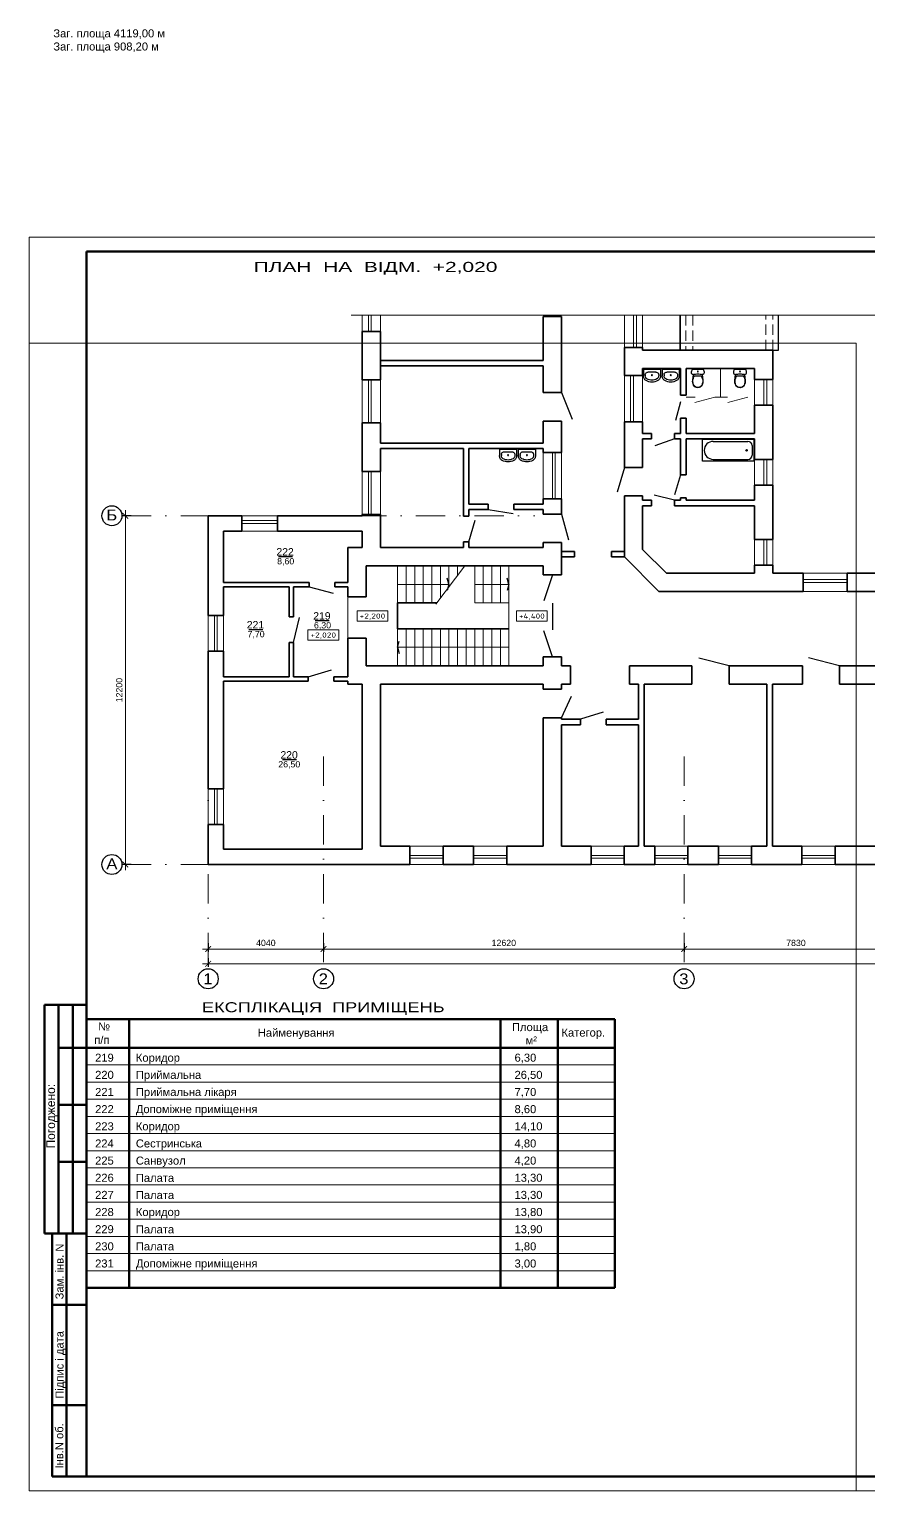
# Model space of a CAD drawing. Header units: millimetres. Extents: x 752233 to 2620908, y -654617 to -58944.
# Drawn here: x 1218641 to 1248030, y -270795 to -219664 of the extents above; entities that cross this region are included whole.
import ezdxf
from ezdxf.enums import TextEntityAlignment as Align

# ---------------------------------------------------------------- set-up
doc = ezdxf.new("R2010")
doc.units = ezdxf.units.MM
doc.header["$LTSCALE"] = 90
for name, pattern in [('DASHDOT', [25.4, 12.7, -6.35, 0, -6.35]), ('K5LT_DASHED_REINFORCED', [6, 4, -2]), ('Wipeout_Contour', [1000000.0, 0, -1000000.0])]:
    doc.linetypes.add(name, pattern=pattern)
doc.layers.get('0').update_dxf_attribs({"lineweight": 15})
doc.layers.get('DefPoints').update_dxf_attribs({"color": 255, "lineweight": 9})
doc.layers.add('Frame', color=3, linetype='Continuous', lineweight=0, plot=False)
doc.layers.add('Shutters', color=7, linetype='Continuous')
doc.layers.add('T', color=7, linetype='Continuous')
doc.styles.add('style2', font='ARIAL.TTF')
doc.styles.add('txt200', font='txt.shx', dxfattribs={"width": 0.9, "height": 200})
doc.dimstyles.new('ARKO_TICK_EXTLINES', dxfattribs={"dimscale": 100, "dimtxt": 2.2, "dimasz": 2, "dimexe": 1, "dimexo": 1, "dimgap": 1, "dimtad": 1, "dimdec": 0, "dimzin": 0, "dimtxsty": 'style2', "dimblk": 'ARCHTICK', "dimcen": 2, "dimdle": 2, "dimclrd": 5, "dimadec": 0, "dimazin": 0, "dimtfac": 1, "dimtdec": 0, "dimtix": 1, "dimtmove": 0, "dimatfit": 0, "dimfxl": 0, "dimtolj": 1, "dimtzin": 0, "dimlwd": 20, "dimarcsym": 0})

# ---------------------------------------------------------------- blocks, each defined once
blk = doc.blocks.new('A$C0C1168F7')
at = {"color": 254, "linetype": 'Wipeout_Contour', "ltscale": 5960.404581}
blk.add_wipeout([(0, 450), (0, 221), (3, 187), (11, 155), (26, 124), (44, 97), (68, 73), (95, 54), (160, 24), (229, 6), (300, 0), (371, 6), (440, 24), (505, 54), (532, 73), (556, 97), (574, 124), (589, 155), (597, 187), (600, 221), (600, 450)], dxfattribs=at).dxf.layer = 'Shutters'
at = {"layer": 'Shutters', "color": 133, "linetype": 'Continuous'}
for p, q in [((0, 450), (0, 221)), ((600, 450), (0, 450)), ((65, 267), (65, 221)), ((181, 358), (181, 358)), ((419, 358), (181, 358)), ((535, 267), (535, 221)), ((600, 450), (600, 221))]:
    blk.add_line(p, q, dxfattribs=at)
for points in [[(0, 221), (2, 196), (6, 171), (14, 147), (25, 124), (39, 103), (56, 84), (74, 68), (95, 54)], [(181, 358), (159, 356), (137, 351), (117, 342), (99, 331), (85, 317), (74, 302), (67, 284), (65, 267)], [(65, 221), (66, 205), (69, 189), (74, 173), (82, 159), (90, 146), (101, 134), (113, 123), (126, 114)], [(95, 54), (143, 31), (194, 14), (247, 3), (300, 0), (353, 3), (406, 14), (457, 31), (505, 54)], [(126, 114), (167, 94), (210, 80), (255, 71), (300, 68), (345, 71), (390, 80), (433, 94), (474, 114)], [(535, 267), (533, 284), (526, 302), (515, 317), (501, 331), (483, 342), (463, 351), (441, 356), (419, 358)], [(474, 114), (487, 123), (499, 134), (510, 146), (518, 159), (526, 173), (531, 189), (534, 205), (535, 221)], [(505, 54), (526, 68), (544, 84), (561, 103), (575, 124), (586, 147), (594, 171), (598, 196), (600, 221)]]:
    blk.add_lwpolyline(points, dxfattribs=at)
blk.add_circle((300, 243), 17.5, dxfattribs=at)
blk = doc.blocks.new('A$C5F3917FC')
at = {"color": 254, "linetype": 'Wipeout_Contour', "ltscale": 14728.445072}
blk.add_wipeout([(31, 650), (18, 619), (8, 587), (2, 554), (0, 520), (5, 498), (20, 479), (40, 469), (64, 469), (102, 475), (141, 480), (181, 483), (220, 484), (259, 483), (299, 480), (338, 475), (376, 469), (400, 469), (420, 479), (435, 498), (440, 520), (438, 554), (432, 587), (422, 619), (409, 650)], dxfattribs=at).dxf.layer = 'Shutters'
at = {"color": 254, "linetype": 'Wipeout_Contour', "ltscale": 9083.641401}
blk.add_wipeout([(98, 419), (342, 419), (363, 381), (380, 341), (392, 300), (399, 257), (376, 469), (338, 475), (299, 480), (259, 483), (220, 484), (181, 483), (141, 480), (102, 475), (64, 469), (41, 257), (48, 300), (60, 341), (77, 381)], dxfattribs=at).dxf.layer = 'Shutters'
at = {"color": 254, "linetype": 'Wipeout_Contour', "ltscale": 8188.801298}
blk.add_wipeout([(343, 54), (369, 92), (386, 132), (396, 173), (400, 215), (399, 257), (392, 301), (379, 344), (361, 385), (337, 427), (103, 427), (79, 385), (61, 344), (48, 301), (41, 257), (39, 215), (44, 173), (54, 132), (71, 92), (97, 54), (132, 25), (174, 6), (220, 0), (266, 6), (308, 25)], dxfattribs=at).dxf.layer = 'Shutters'
at = {"layer": 'Shutters', "color": 133, "linetype": 'Continuous'}
for p, q in [((2, 554), (0, 520)), ((0, 520), (5, 498)), ((8, 587), (2, 554)), ((18, 619), (8, 587)), ((31, 650), (18, 619)), ((409, 650), (31, 650)), ((422, 619), (409, 650)), ((432, 587), (422, 619)), ((438, 554), (432, 587)), ((435, 498), (440, 520)), ((440, 520), (438, 554)), ((5, 498), (20, 479)), ((20, 479), (40, 469)), ((41, 257), (39, 215)), ((39, 215), (44, 173)), ((40, 469), (64, 469)), ((64, 469), (41, 257)), ((48, 300), (41, 257)), ((44, 173), (54, 132)), ((49, 256), (47, 215)), ((47, 215), (52, 174)), ((60, 341), (48, 300)), ((56, 299), (49, 256)), ((52, 174), (62, 134)), ((54, 132), (70, 92)), ((68, 341), (56, 299)), ((77, 381), (60, 341)), ((62, 134), (78, 96)), ((86, 381), (68, 341)), ((70, 92), (97, 54)), ((98, 419), (77, 381)), ((78, 96), (102, 60)), ((107, 419), (86, 381)), ((97, 54), (132, 25)), ((342, 419), (98, 419)), ((102, 60), (136, 32)), ((132, 25), (174, 6)), ((136, 32), (176, 14)), ((174, 6), (220, 0)), ((176, 14), (220, 8)), ((220, 8), (264, 14)), ((220, 0), (266, 6)), ((264, 14), (304, 32)), ((266, 6), (308, 25)), ((304, 32), (338, 60)), ((308, 25), (343, 54)), ((354, 381), (333, 419)), ((338, 60), (362, 96)), ((363, 381), (342, 419)), ((343, 54), (370, 92)), ((371, 341), (354, 381)), ((362, 96), (378, 134)), ((380, 341), (363, 381)), ((370, 92), (386, 132)), ((384, 299), (371, 341)), ((399, 257), (376, 469)), ((376, 469), (400, 469)), ((378, 134), (388, 174)), ((392, 300), (380, 341)), ((391, 256), (384, 299)), ((386, 132), (396, 173)), ((388, 174), (393, 215)), ((393, 215), (391, 256)), ((399, 257), (392, 300)), ((396, 173), (401, 215)), ((401, 215), (399, 257)), ((400, 469), (420, 479)), ((420, 479), (435, 498))]:
    blk.add_line(p, q, dxfattribs=at)
blk.add_lwpolyline([(376, 469), (338, 475), (299, 480), (259, 483), (220, 484), (181, 483), (141, 480), (102, 475), (64, 469)], dxfattribs=at)
blk.add_circle((220, 567), 15, dxfattribs=at)
blk = doc.blocks.new('A$C003F1A73')
at = {"color": 254, "linetype": 'Wipeout_Contour', "ltscale": 4500.361208}
blk.add_wipeout([(0, 0), (1800, 0), (1800, 750), (0, 750)], dxfattribs=at).dxf.layer = 'Shutters'
at = {"layer": 'Shutters', "color": 133, "linetype": 'Continuous'}
for p, q in [((0, 0), (0, 750)), ((0, 750), (1800, 750)), ((60, 210), (60, 540)), ((1425, 690), (210, 690)), ((1800, 750), (1800, 0)), ((1425, 60), (210, 60)), ((0, 0), (1800, 0))]:
    blk.add_line(p, q, dxfattribs=at)
blk.add_circle((256, 375), 25, dxfattribs=at)
for centre, radius, start, end in [((210, 540), 150, 90, 180), ((1425, 375), 315, 270, 90), ((210, 210), 150, 180, 270)]:
    blk.add_arc(centre, radius, start, end, dxfattribs=at)
blk = doc.blocks.new('OTMET_P')
at = {"color": 0, "linetype": 'ByBlock'}
blk.add_lwpolyline([(-6, -2), (-6, 2), (6, 2), (6, -2)], close=True, dxfattribs=at)
at = {"color": 0, "linetype": 'ByBlock', "style": 'txt200', "width": 1.071429}
blk.add_attdef('OTMET', text='', height=2, dxfattribs=at).set_placement((-5, -1), (5, -1), align=Align.FIT)
blk = doc.blocks.new('_ArchTick')
at = {"color": 0, "linetype": 'ByBlock', "const_width": 0.15}
blk.add_lwpolyline([(-0.5, -0.5), (0.5, 0.5)], dxfattribs=at)
blk = doc.blocks.new('*D31')
at = {"color": 0, "lineweight": -2}
for p, q in [((1222206, -236685), (1221906, -236685)), ((1222206, -248885), (1221906, -248885))]:
    blk.add_line(p, q, dxfattribs=at)
at = {"color": 5, "lineweight": 20}
blk.add_line((1222006, -249085), (1222006, -236485), dxfattribs=at)
at = {"layer": 'DefPoints', "color": 0, "lineweight": 15}
for p in [(1222006, -236685), (1225682, -236685), (1224056, -248885)]:
    blk.add_point(p, dxfattribs=at)
at = {"color": 5, "lineweight": 20, "xscale": 200, "yscale": 200, "zscale": 200}
for p, rotation in [((1222006, -236685), 90), ((1222006, -248885), 270)]:
    blk.add_blockref('_ArchTick', p, dxfattribs=dict(at, rotation=rotation))
at = {"color": 0, "lineweight": 15, "insert": (1221794, -242785), "char_height": 220, "attachment_point": 5, "rotation": 90, "style": 'style2'}
blk.add_mtext('\\A1;12200', dxfattribs=at)
blk = doc.blocks.new('*D36')
at = {"color": 5, "lineweight": 20}
blk.add_line((1224705, -252361), (1302265, -252361), dxfattribs=at)
at = {"color": 0, "lineweight": -2}
for p, q in [((1224905, -252161), (1224905, -252461)), ((1302065, -252161), (1302065, -252461))]:
    blk.add_line(p, q, dxfattribs=at)
at = {"layer": 'DefPoints', "color": 0, "lineweight": 15}
for p in [(1224905, -249223), (1302065, -249223), (1302065, -252361)]:
    blk.add_point(p, dxfattribs=at)
at = {"color": 5, "lineweight": 20, "xscale": 200, "yscale": 200, "zscale": 200, "rotation": 180}
blk.add_blockref('_ArchTick', (1224905, -252361), dxfattribs=at)
at = {"color": 5, "lineweight": 20, "xscale": 200, "yscale": 200, "zscale": 200}
blk.add_blockref('_ArchTick', (1302065, -252361), dxfattribs=at)
at = {"color": 0, "lineweight": 15, "insert": (1263485, -252149), "char_height": 220, "attachment_point": 5, "style": 'style2'}
blk.add_mtext('\\A1;77160', dxfattribs=at)
blk = doc.blocks.new('*D48')
at = {"color": 5, "lineweight": 20}
blk.add_line((1249595, -251842), (1241365, -251842), dxfattribs=at)
at = {"color": 0, "lineweight": -2}
for p, q in [((1241565, -251642), (1241565, -251942)), ((1249395, -251642), (1249395, -251942))]:
    blk.add_line(p, q, dxfattribs=at)
at = {"layer": 'DefPoints', "color": 0, "lineweight": 15}
for p in [(1241565, -250364), (1249395, -250364), (1241565, -251842)]:
    blk.add_point(p, dxfattribs=at)
at = {"color": 5, "lineweight": 20, "xscale": 200, "yscale": 200, "zscale": 200, "rotation": 180}
blk.add_blockref('_ArchTick', (1241565, -251842), dxfattribs=at)
at = {"color": 5, "lineweight": 20, "xscale": 200, "yscale": 200, "zscale": 200}
blk.add_blockref('_ArchTick', (1249395, -251842), dxfattribs=at)
at = {"color": 0, "lineweight": 15, "insert": (1245480, -251630), "char_height": 220, "attachment_point": 5, "style": 'style2'}
blk.add_mtext('\\A1;7830', dxfattribs=at)
blk = doc.blocks.new('*D49')
at = {"color": 5, "lineweight": 20}
blk.add_line((1241765, -251842), (1228745, -251842), dxfattribs=at)
at = {"color": 0, "lineweight": -2}
for p, q in [((1228945, -251642), (1228945, -251942)), ((1241565, -251642), (1241565, -251942))]:
    blk.add_line(p, q, dxfattribs=at)
at = {"layer": 'DefPoints', "color": 0, "lineweight": 15}
for p in [(1228945, -250364), (1241565, -250364), (1228945, -251842)]:
    blk.add_point(p, dxfattribs=at)
at = {"color": 5, "lineweight": 20, "xscale": 200, "yscale": 200, "zscale": 200, "rotation": 180}
blk.add_blockref('_ArchTick', (1228945, -251842), dxfattribs=at)
at = {"color": 5, "lineweight": 20, "xscale": 200, "yscale": 200, "zscale": 200}
blk.add_blockref('_ArchTick', (1241565, -251842), dxfattribs=at)
at = {"color": 0, "lineweight": 15, "insert": (1235255, -251630), "char_height": 220, "attachment_point": 5, "style": 'style2'}
blk.add_mtext('\\A1;12620', dxfattribs=at)
blk = doc.blocks.new('*D50')
at = {"color": 5, "lineweight": 20}
blk.add_line((1229145, -251842), (1224705, -251842), dxfattribs=at)
at = {"color": 0, "lineweight": -2}
for p, q in [((1224905, -251642), (1224905, -251942)), ((1228945, -251642), (1228945, -251942))]:
    blk.add_line(p, q, dxfattribs=at)
at = {"layer": 'DefPoints', "color": 0, "lineweight": 15}
for p in [(1224905, -250364), (1228945, -250364), (1224905, -251842)]:
    blk.add_point(p, dxfattribs=at)
at = {"color": 5, "lineweight": 20, "xscale": 200, "yscale": 200, "zscale": 200, "rotation": 180}
blk.add_blockref('_ArchTick', (1224905, -251842), dxfattribs=at)
at = {"color": 5, "lineweight": 20, "xscale": 200, "yscale": 200, "zscale": 200}
blk.add_blockref('_ArchTick', (1228945, -251842), dxfattribs=at)
at = {"color": 0, "lineweight": 15, "insert": (1226925, -251630), "char_height": 220, "attachment_point": 5, "style": 'style2'}
blk.add_mtext('\\A1;4040', dxfattribs=at)

msp = doc.modelspace()

# ---------------------------------------------------------------- linework, layer by layer
at = {"color": 250, "linetype": 'ByBlock', "ltscale": 4}
for p, q in [((1218641.2, -226943.4), (1218641.2, -270794.7)), ((1304996.5, -226943.4), (1218641.2, -226943.4)), ((1218641.2, -270794.7), (1304996.5, -270794.7))]:
    msp.add_line(p, q, dxfattribs=at)
at = {"color": 7, "lineweight": 50}
for p, q in [((1220641.2, -227443.4), (1220641.2, -270294.7)), ((1220641.2, -227443.4), (1304496.5, -227443.4)), ((1219171, -253796.6), (1220641.2, -253796.6)), ((1219171, -261792.2), (1219171, -253796.6)), ((1219671, -261792.2), (1219671, -253796.6)), ((1220171, -261792.2), (1220171, -253796.6)), ((1239141.2, -254296.6), (1220641.2, -254296.6)), ((1222141.2, -254296.6), (1222141.2, -263696.6)), ((1235141.2, -254296.6), (1235141.2, -263696.6)), ((1237141.2, -254296.6), (1237141.2, -263696.6)), ((1239141.2, -254296.6), (1239141.2, -263696.6)), ((1219671, -255296.6), (1220641.2, -255296.6)), ((1239141.2, -255296.6), (1220641.2, -255296.6)), ((1219671, -257292.2), (1220641.2, -257292.2)), ((1219671, -259292.2), (1220641.2, -259292.2)), ((1219171, -261792.2), (1220641.2, -261792.2)), ((1219441.2, -270294.7), (1219441.2, -261794.7)), ((1219941.2, -270294.7), (1219941.2, -261794.7)), ((1239141.2, -263696.6), (1220641.2, -263696.6)), ((1219441.2, -264294.7), (1220641.2, -264294.7)), ((1219441.2, -267794.7), (1220641.2, -267794.7)), ((1219441.2, -270294.7), (1304496.5, -270294.7))]:
    msp.add_line(p, q, dxfattribs=at)
at = {"color": 250, "lineweight": 15}
for p, q in [((1229913.9, -229667.3), (1260663, -229667.3)), ((1230294.6, -229667.3), (1230294.6, -230235.1)), ((1230512.2, -229667.3), (1230512.2, -230235.1)), ((1230614.6, -229667.3), (1230614.6, -230235.1)), ((1230934.6, -229667.3), (1230934.6, -230235.1)), ((1239474.6, -229667.3), (1239474.6, -230795.1)), ((1239794.6, -229667.3), (1239794.6, -230795.1)), ((1239896.9, -229667.3), (1239896.9, -230795.1)), ((1240114.6, -229667.3), (1240114.6, -230795.1)), ((1242834.6, -231535.1), (1242834.6, -232539.1)), ((1230294.6, -231935.1), (1230294.6, -233435.1)), ((1230512.2, -231935.1), (1230512.2, -233435.1)), ((1230614.6, -231935.1), (1230614.6, -233435.1)), ((1230934.6, -231935.1), (1230934.6, -233435.1)), ((1239474.6, -231775.1), (1239474.6, -233395.1)), ((1239692.2, -231775.1), (1239692.2, -233395.1)), ((1239794.6, -231775.1), (1239794.6, -233395.1)), ((1240114.6, -231775.1), (1240114.6, -233395.1)), ((1244034.6, -231915.1), (1244034.6, -232815.1)), ((1244354.6, -231915.1), (1244354.6, -232815.1)), ((1244456.9, -231915.1), (1244456.9, -232815.1)), ((1244674.6, -231915.1), (1244674.6, -232815.1)), ((1241948.2, -232539.1), (1241634.6, -232539.1)), ((1242639.8, -232539.1), (1241939.3, -232726.8)), ((1243081.3, -232539.1), (1242639.8, -232539.1)), ((1243801.8, -232539.1), (1243101.3, -232726.8)), ((1236634.6, -234468.1), (1236634.6, -236088.1)), ((1236954.6, -234468.1), (1236954.6, -236088.1)), ((1237056.9, -234468.1), (1237056.9, -236088.1)), ((1237274.6, -234468.1), (1237274.6, -236088.1)), ((1230294.6, -235135.1), (1230294.6, -236635.1)), ((1230512.2, -235135.1), (1230512.2, -236635.1)), ((1230614.6, -235135.1), (1230614.6, -236635.1)), ((1230934.6, -235135.1), (1230934.6, -236635.1)), ((1244034.6, -234715.1), (1244034.6, -235615.1)), ((1244354.6, -234715.1), (1244354.6, -235615.1)), ((1244456.9, -234715.1), (1244456.9, -235615.1)), ((1244674.6, -234715.1), (1244674.6, -235615.1)), ((1227334.6, -236685.1), (1226084.6, -236685.1)), ((1227334.6, -236852.8), (1226084.6, -236852.8)), ((1227334.6, -236955.1), (1226084.6, -236955.1)), ((1227334.6, -237225.1), (1226084.6, -237225.1)), ((1244034.6, -237515.1), (1244034.6, -238415.1)), ((1244354.6, -237515.1), (1244354.6, -238415.1)), ((1244456.9, -237515.1), (1244456.9, -238415.1)), ((1244674.6, -237515.1), (1244674.6, -238415.1)), ((1233892, -238435.1), (1232880.2, -239780.1)), ((1247274.6, -238695.1), (1245734.6, -238695.1)), ((1231534.6, -239085.1), (1233337.4, -239085.1)), ((1234234.6, -239085.1), (1235434.6, -239085.1)), ((1247274.6, -238912.8), (1245734.6, -238912.8)), ((1247274.6, -239015.1), (1245734.6, -239015.1)), ((1229794.6, -239516.6), (1229794.6, -240966.6)), ((1247274.6, -239335.1), (1245734.6, -239335.1)), ((1224904.6, -240175.1), (1224904.6, -241425.1)), ((1225122.2, -240175.1), (1225122.2, -241425.1)), ((1225224.6, -240175.1), (1225224.6, -241425.1)), ((1225444.6, -240175.1), (1225444.6, -241425.1)), ((1235434.6, -241285.1), (1231534.6, -241285.1)), ((1224904.6, -246235.1), (1224904.6, -247485.1)), ((1225122.2, -246235.1), (1225122.2, -247485.1)), ((1225224.6, -246235.1), (1225224.6, -247485.1)), ((1225444.6, -246235.1), (1225444.6, -247485.1)), ((1231968, -248245.1), (1233128, -248245.1)), ((1234198, -248245.1), (1235358, -248245.1)), ((1238308, -248245.1), (1239468, -248245.1)), ((1240538, -248245.1), (1241698, -248245.1)), ((1242768, -248245.1), (1243928, -248245.1)), ((1245688, -248245.1), (1246848, -248245.1)), ((1231968, -248565.1), (1233128, -248565.1)), ((1231968, -248667.4), (1233128, -248667.4)), ((1231968, -248885.1), (1233128, -248885.1)), ((1234198, -248565.1), (1235358, -248565.1)), ((1234198, -248667.4), (1235358, -248667.4)), ((1234198, -248885.1), (1235358, -248885.1)), ((1238308, -248565.1), (1239468, -248565.1)), ((1238308, -248667.4), (1239468, -248667.4)), ((1238308, -248885.1), (1239468, -248885.1)), ((1240538, -248565.1), (1241698, -248565.1)), ((1240538, -248667.4), (1241698, -248667.4)), ((1240538, -248885.1), (1241698, -248885.1)), ((1242768, -248565.1), (1243928, -248565.1)), ((1242768, -248667.4), (1243928, -248667.4)), ((1242768, -248885.1), (1243928, -248885.1)), ((1245688, -248565.1), (1246848, -248565.1)), ((1245688, -248667.4), (1246848, -248667.4)), ((1245688, -248885.1), (1246848, -248885.1))]:
    msp.add_line(p, q, dxfattribs=at)
at = {"color": 250, "lineweight": 35}
for p, q in [((1236634.6, -231255.1), (1236634.6, -229715.9)), ((1237274.6, -229715.9), (1236634.6, -229715.9)), ((1237274.6, -232370.8), (1237274.6, -229715.9)), ((1241424.6, -229667.3), (1241424.6, -230895.1)), ((1230294.6, -231935.1), (1230294.6, -230235.1)), ((1230294.6, -230235.1), (1230934.6, -230235.1)), ((1230934.6, -231935.1), (1230934.6, -230235.1)), ((1239474.6, -231775.1), (1239474.6, -230795.1)), ((1240114.6, -230795.1), (1239474.6, -230795.1)), ((1240114.6, -230895.1), (1240114.6, -230795.1)), ((1244674.6, -230895.1), (1240114.6, -230895.1)), ((1244674.6, -231915.1), (1244674.6, -230895.1)), ((1236634.6, -231255.1), (1230934.6, -231255.1)), ((1236634.6, -231445.1), (1230934.6, -231445.1)), ((1236634.6, -232370.8), (1236634.6, -231445.1)), ((1240114.6, -231775.1), (1240114.6, -231535.1)), ((1241444.6, -231535.1), (1240114.6, -231535.1)), ((1241444.6, -232467.2), (1241444.6, -231535.1)), ((1244034.6, -231535.1), (1241634.6, -231535.1)), ((1241634.6, -232467.2), (1241634.6, -231535.1)), ((1244034.6, -231915.1), (1244034.6, -231535.1)), ((1230294.6, -231935.1), (1230934.6, -231935.1)), ((1240114.6, -231775.1), (1239474.6, -231775.1)), ((1244674.6, -231915.1), (1244034.6, -231915.1)), ((1237274.6, -232370.8), (1236634.6, -232370.8)), ((1241634.6, -232467.2), (1241444.6, -232467.2)), ((1244034.6, -233804.7), (1244034.6, -232815.1)), ((1244674.6, -232815.1), (1244034.6, -232815.1)), ((1244674.6, -234715.1), (1244674.6, -232815.1)), ((1230294.6, -235135.1), (1230294.6, -233435.1)), ((1230294.6, -233435.1), (1230934.6, -233435.1)), ((1230934.6, -234145.1), (1230934.6, -233435.1)), ((1236634.6, -234145.1), (1236634.6, -233370.8)), ((1237274.6, -233370.8), (1236634.6, -233370.8)), ((1237274.6, -234468.1), (1237274.6, -233370.8)), ((1239474.6, -234991.2), (1239474.6, -233395.1)), ((1240114.6, -233395.1), (1239474.6, -233395.1)), ((1240114.6, -233804.7), (1240114.6, -233395.1)), ((1241444.6, -233804.7), (1241444.6, -233267.2)), ((1241634.6, -233267.2), (1241444.6, -233267.2)), ((1241634.6, -233804.7), (1241634.6, -233267.2)), ((1236634.6, -234145.1), (1230934.6, -234145.1)), ((1240428.7, -233804.7), (1240114.6, -233804.7)), ((1240114.6, -234991.2), (1240114.6, -233994.7)), ((1240428.7, -233994.7), (1240114.6, -233994.7)), ((1240428.7, -233804.7), (1240428.7, -233994.7)), ((1241444.6, -233804.7), (1241228.7, -233804.7)), ((1241228.7, -233804.7), (1241228.7, -233994.7)), ((1241444.6, -233994.7), (1241228.7, -233994.7)), ((1241444.6, -235255.9), (1241444.6, -233994.7)), ((1244034.6, -233804.7), (1241634.6, -233804.7)), ((1244034.6, -233994.7), (1241634.6, -233994.7)), ((1241634.6, -235255.9), (1241634.6, -233994.7)), ((1244034.6, -234715.1), (1244034.6, -233994.7)), ((1230934.6, -235135.1), (1230934.6, -234335.1)), ((1233844.6, -234335.1), (1230934.6, -234335.1)), ((1233844.6, -236696.9), (1233844.6, -234335.1)), ((1236634.6, -234335.1), (1234034.6, -234335.1)), ((1234034.6, -236275.1), (1234034.6, -234335.1)), ((1236634.6, -234468.1), (1236634.6, -234335.1)), ((1237274.6, -234468.1), (1236634.6, -234468.1)), ((1230294.6, -235135.1), (1230934.6, -235135.1)), ((1240114.6, -234991.2), (1239474.6, -234991.2)), ((1244674.6, -234715.1), (1244034.6, -234715.1)), ((1241634.6, -235255.9), (1241444.6, -235255.9)), ((1244034.6, -236144.7), (1244034.6, -235615.1)), ((1244674.6, -235615.1), (1244034.6, -235615.1)), ((1244674.6, -237515.1), (1244674.6, -235615.1)), ((1236634.6, -236275.1), (1236634.6, -236088.1)), ((1237274.6, -236088.1), (1236634.6, -236088.1)), ((1237274.6, -236624), (1237274.6, -236088.1)), ((1239474.6, -238127.4), (1239474.6, -235991.2)), ((1240114.6, -235991.2), (1239474.6, -235991.2)), ((1240114.6, -236144.7), (1240114.6, -235991.2)), ((1240428.7, -236144.7), (1240114.6, -236144.7)), ((1240428.7, -236144.7), (1240428.7, -236334.7)), ((1241444.6, -236144.7), (1241228.7, -236144.7)), ((1241228.7, -236144.7), (1241228.7, -236334.7)), ((1241444.6, -236144.7), (1241444.6, -236055.9)), ((1241634.6, -236055.9), (1241444.6, -236055.9)), ((1241634.6, -236144.7), (1241634.6, -236055.9)), ((1244034.6, -236144.7), (1241634.6, -236144.7)), ((1224904.6, -240175.1), (1224904.6, -236685.1)), ((1224904.6, -236685.1), (1226084.6, -236685.1)), ((1226084.6, -236685.1), (1226084.6, -237225.1)), ((1227334.6, -236685.1), (1230294.6, -236685.1)), ((1227334.6, -236685.1), (1227334.6, -237225.1)), ((1230294.6, -236635.1), (1230934.6, -236635.1)), ((1230294.6, -236685.1), (1230294.6, -236635.1)), ((1230934.6, -237795.1), (1230934.6, -236635.1)), ((1234034.6, -236696.9), (1233844.6, -236696.9)), ((1234702.1, -236275.1), (1234034.6, -236275.1)), ((1234034.6, -236696.9), (1234034.6, -236465.1)), ((1234702.1, -236465.1), (1234034.6, -236465.1)), ((1234702.1, -236275.1), (1234702.1, -236465.1)), ((1236634.6, -236275.1), (1235602.1, -236275.1)), ((1235602.1, -236275.1), (1235602.1, -236465.1)), ((1236634.6, -236465.1), (1235602.1, -236465.1)), ((1236634.6, -236624), (1236634.6, -236465.1)), ((1237274.6, -236624), (1236634.6, -236624)), ((1240114.6, -237862.3), (1240114.6, -236334.7)), ((1240428.7, -236334.7), (1240114.6, -236334.7)), ((1244034.6, -236334.7), (1241228.7, -236334.7)), ((1244034.6, -237515.1), (1244034.6, -236334.7)), ((1225444.6, -239025.1), (1225444.6, -237225.1)), ((1225444.6, -237225.1), (1226084.6, -237225.1)), ((1227334.6, -237225.1), (1230294.6, -237225.1)), ((1230294.6, -237795.1), (1230294.6, -237225.1)), ((1233844.6, -237795.1), (1233844.6, -237596.9)), ((1234034.6, -237596.9), (1233844.6, -237596.9)), ((1234034.6, -237795.1), (1234034.6, -237596.9)), ((1236634.6, -237795.1), (1236634.6, -237624)), ((1237274.6, -237624), (1236634.6, -237624)), ((1237274.6, -238755.1), (1237274.6, -237624)), ((1244674.6, -237515.1), (1244034.6, -237515.1)), ((1229794.6, -239025.1), (1229794.6, -237795.1)), ((1230294.6, -237795.1), (1229794.6, -237795.1)), ((1233844.6, -237795.1), (1230934.6, -237795.1)), ((1236634.6, -237795.1), (1234034.6, -237795.1)), ((1237727.2, -237937.4), (1237274.6, -237937.4)), ((1237727.2, -238127.4), (1237274.6, -238127.4)), ((1237727.2, -237937.4), (1237727.2, -238127.4)), ((1239474.6, -237937.4), (1239027.2, -237937.4)), ((1239027.2, -237937.4), (1239027.2, -238127.4)), ((1239474.6, -238127.4), (1239027.2, -238127.4)), ((1240682.2, -239335.1), (1239474.6, -238127.4)), ((1240947.3, -238695.1), (1240114.6, -237862.3)), ((1230434.6, -239516.6), (1230434.6, -238435.1)), ((1236634.6, -238435.1), (1230434.6, -238435.1)), ((1236634.6, -238755.1), (1236634.6, -238435.1)), ((1237274.6, -238755.1), (1236634.6, -238755.1)), ((1244034.6, -238695.1), (1240947.3, -238695.1)), ((1244034.6, -238695.1), (1244034.6, -238415.1)), ((1244674.6, -238415.1), (1244034.6, -238415.1)), ((1244674.6, -238695.1), (1244674.6, -238415.1)), ((1245734.6, -238695.1), (1244674.6, -238695.1)), ((1245734.6, -239335.1), (1245734.6, -238695.1)), ((1248474.6, -238695.1), (1247274.6, -238695.1)), ((1247274.6, -239335.1), (1247274.6, -238695.1)), ((1225444.6, -239025.1), (1228444.2, -239025.1)), ((1225444.6, -240175.1), (1225444.6, -239175.1)), ((1225444.6, -239175.1), (1227744.6, -239175.1)), ((1227744.6, -240216.8), (1227744.6, -239175.1)), ((1227894.6, -239175.1), (1228444.2, -239175.1)), ((1228444.2, -239175.1), (1227894.6, -239175.1)), ((1227894.6, -240216.8), (1227894.6, -239175.1)), ((1228444.2, -239025.1), (1228444.2, -239175.1)), ((1229344.2, -239025.1), (1229794.6, -239025.1)), ((1229344.2, -239025.1), (1229344.2, -239175.1)), ((1229794.6, -239175.1), (1229344.2, -239175.1)), ((1229794.6, -239516.6), (1229794.6, -239175.1)), ((1229794.6, -239516.6), (1230434.6, -239516.6)), ((1232914, -239735.1), (1231534.6, -239735.1)), ((1231534.6, -239735.1), (1231534.6, -240635.1)), ((1245734.6, -239335.1), (1240682.2, -239335.1)), ((1248474.6, -239335.1), (1247274.6, -239335.1)), ((1224904.6, -240175.1), (1225444.6, -240175.1)), ((1227894.6, -240216.8), (1227744.6, -240216.8)), ((1235434.6, -240635.1), (1231534.6, -240635.1)), ((1227744.6, -242325.1), (1227744.6, -241116.8)), ((1227894.6, -241116.8), (1227744.6, -241116.8)), ((1227894.6, -242325.1), (1227894.6, -241116.8)), ((1229794.6, -242325.1), (1229794.6, -240966.6)), ((1229794.6, -240966.6), (1230434.6, -240966.6)), ((1230434.6, -241935.1), (1230434.6, -240966.6)), ((1224904.6, -246235.1), (1224904.6, -241425.1)), ((1224904.6, -241425.1), (1225444.6, -241425.1)), ((1225444.6, -242325.1), (1225444.6, -241425.1)), ((1236634.6, -241935.1), (1236634.6, -241615.1)), ((1237274.6, -241615.1), (1236634.6, -241615.1)), ((1237274.6, -241935.1), (1237274.6, -241615.1)), ((1227744.6, -242325.1), (1225444.6, -242325.1)), ((1228401.2, -242325.1), (1227894.6, -242325.1)), ((1228401.2, -242325.1), (1228401.2, -242475.1)), ((1229794.6, -242325.1), (1229301.2, -242325.1)), ((1229301.2, -242325.1), (1229301.2, -242475.1)), ((1236634.6, -241935.1), (1230434.6, -241935.1)), ((1237594.6, -241935.1), (1237274.6, -241935.1)), ((1237594.6, -242575.1), (1237594.6, -241935.1)), ((1239654.6, -242575.1), (1239654.6, -241935.1)), ((1241839, -241935.1), (1239654.6, -241935.1)), ((1241839, -241935.1), (1241839, -242575.1)), ((1245708.3, -241935.1), (1243139, -241935.1)), ((1243139, -241935.1), (1243139, -242575.1)), ((1245708.3, -241935.1), (1245708.3, -242575.1)), ((1250654.6, -241935.1), (1247008.3, -241935.1)), ((1247008.3, -241935.1), (1247008.3, -242575.1)), ((1225444.6, -246235.1), (1225444.6, -242475.1)), ((1228401.2, -242475.1), (1225444.6, -242475.1)), ((1229794.6, -242475.1), (1229301.2, -242475.1)), ((1229794.6, -242575.1), (1229794.6, -242475.1)), ((1230294.6, -242575.1), (1229794.6, -242575.1)), ((1230294.6, -248345.1), (1230294.6, -242575.1)), ((1230934.6, -248245.1), (1230934.6, -242575.1)), ((1236634.6, -242575.1), (1230934.6, -242575.1)), ((1236634.6, -242755.1), (1236634.6, -242575.1)), ((1237274.6, -242755.1), (1236634.6, -242755.1)), ((1237274.6, -242755.1), (1237274.6, -242575.1)), ((1237594.6, -242575.1), (1237274.6, -242575.1)), ((1239974.6, -242575.1), (1239654.6, -242575.1)), ((1239974.6, -243805.1), (1239974.6, -242575.1)), ((1240164.6, -248245.1), (1240164.6, -242575.1)), ((1241839, -242575.1), (1240164.6, -242575.1)), ((1244464.6, -242575.1), (1243139, -242575.1)), ((1244464.6, -248245.1), (1244464.6, -242575.1)), ((1244654.6, -248245.1), (1244654.6, -242575.1)), ((1245708.3, -242575.1), (1244654.6, -242575.1)), ((1250654.6, -242575.1), (1247008.3, -242575.1)), ((1236634.6, -248245.1), (1236634.6, -243755.1)), ((1237274.6, -243755.1), (1236634.6, -243755.1)), ((1237274.6, -243805.1), (1237274.6, -243755.1)), ((1237940.2, -243805.1), (1237274.6, -243805.1)), ((1237940.2, -243805.1), (1237940.2, -243995.1)), ((1239974.6, -243805.1), (1238840.2, -243805.1)), ((1238840.2, -243805.1), (1238840.2, -243995.1)), ((1237274.6, -248245.1), (1237274.6, -243995.1)), ((1237940.2, -243995.1), (1237274.6, -243995.1)), ((1239974.6, -243995.1), (1238840.2, -243995.1)), ((1239974.6, -248245.1), (1239974.6, -243995.1)), ((1224904.6, -246235.1), (1225444.6, -246235.1)), ((1224904.6, -248885.1), (1224904.6, -247485.1)), ((1224904.6, -247485.1), (1225444.6, -247485.1)), ((1225444.6, -248345.1), (1225444.6, -247485.1)), ((1230294.6, -248345.1), (1225444.6, -248345.1)), ((1230934.6, -248245.1), (1231968, -248245.1)), ((1231968, -248885.1), (1231968, -248245.1)), ((1233128, -248245.1), (1234198, -248245.1)), ((1233128, -248885.1), (1233128, -248245.1)), ((1234198, -248885.1), (1234198, -248245.1)), ((1235358, -248245.1), (1236634.6, -248245.1)), ((1235358, -248885.1), (1235358, -248245.1)), ((1237274.6, -248245.1), (1238308, -248245.1)), ((1238308, -248885.1), (1238308, -248245.1)), ((1239468, -248245.1), (1239974.6, -248245.1)), ((1239468, -248885.1), (1239468, -248245.1)), ((1240164.6, -248245.1), (1240538, -248245.1)), ((1240538, -248885.1), (1240538, -248245.1)), ((1241698, -248245.1), (1242768, -248245.1)), ((1241698, -248885.1), (1241698, -248245.1)), ((1242768, -248885.1), (1242768, -248245.1)), ((1243928, -248245.1), (1244464.6, -248245.1)), ((1243928, -248885.1), (1243928, -248245.1)), ((1244654.6, -248245.1), (1245688, -248245.1)), ((1245688, -248885.1), (1245688, -248245.1)), ((1246848, -248245.1), (1248608, -248245.1)), ((1246848, -248885.1), (1246848, -248245.1)), ((1224904.6, -248885.1), (1231968, -248885.1)), ((1233128, -248885.1), (1234198, -248885.1)), ((1235358, -248885.1), (1238308, -248885.1)), ((1239468, -248885.1), (1240538, -248885.1)), ((1241698, -248885.1), (1242768, -248885.1)), ((1243928, -248885.1), (1245688, -248885.1)), ((1246848, -248885.1), (1248608, -248885.1))]:
    msp.add_line(p, q, dxfattribs=at)
at = {"color": 250, "linetype": 'K5LT_DASHED_REINFORCED', "lineweight": 15}
for p, q in [((1241624.6, -229667.3), (1241624.6, -230895.1)), ((1241874.6, -229667.3), (1241874.6, -230895.1)), ((1244424.6, -230895.1), (1244424.6, -229667.3)), ((1244674.6, -230895.1), (1244674.6, -229667.3))]:
    msp.add_line(p, q, dxfattribs=at)
at = {"color": 250, "lineweight": 30}
for p, q in [((1244874.6, -230895.1), (1244874.6, -229667.3)), ((1244674.6, -230895.1), (1244874.6, -230895.1))]:
    msp.add_line(p, q, dxfattribs=at)
at = {"color": 2, "lineweight": 30}
for p, q in [((1237274.6, -232370.8), (1237641.8, -233305.3)), ((1241444.6, -232697.9), (1241260.5, -233351.7)), ((1241228.7, -233994.7), (1240538.9, -234238.1)), ((1239474.6, -234991.2), (1239221.2, -235856.7)), ((1241444.6, -235255.9), (1241232.2, -235954.1)), ((1241228.7, -236144.7), (1240513.6, -235969.5)), ((1234702.1, -236465.1), (1235586.5, -236610.9)), ((1237274.6, -236624), (1237520.9, -237532.5)), ((1234034.6, -237596.9), (1234249.5, -236837.2)), ((1236954.6, -238755.1), (1236658.3, -239655.4)), ((1228444.2, -239175.1), (1229276.1, -239389.6)), ((1233334.6, -239081.4), (1233276.8, -238865.7)), ((1233334.6, -239081.4), (1233276.8, -239297.1)), ((1235434.6, -239085.1), (1235376.8, -238869.4)), ((1235434.6, -239085.1), (1235376.8, -239300.8)), ((1236954.6, -239746.7), (1236954.6, -240680.4)), ((1227894.6, -241116.8), (1228103.2, -240247.3)), ((1236954.6, -241615.1), (1236658.3, -240714.8)), ((1231534.6, -241285.1), (1231592.4, -241069.4)), ((1231534.6, -241285.1), (1231592.4, -241500.8)), ((1243139, -241935.1), (1242082.1, -241667.7)), ((1247008.3, -241935.1), (1245922.5, -241658.2)), ((1228401.2, -242325.1), (1229222.9, -242073.9)), ((1237274.6, -243755.1), (1237626.6, -243000.2)), ((1238727.4, -243553.1), (1237940.2, -243805.1))]:
    msp.add_line(p, q, dxfattribs=at)
at = {"color": 1, "linetype": 'DASHDOT', "ltscale": 0.9}
for p, q in [((1221886.2, -236685.1), (1236342.5, -236685.1)), ((1224904.6, -245103.3), (1224904.6, -252533.6)), ((1228944.6, -245103.3), (1228944.6, -252533.6)), ((1241564.6, -245103.3), (1241564.6, -252533.6)), ((1221886.2, -248885.1), (1236342.5, -248885.1))]:
    msp.add_line(p, q, dxfattribs=at)
at = {"lineweight": 30}
for p, q in [((1227367.1, -238113.3), (1227853.1, -238113.3)), ((1226329.8, -240664), (1226815.7, -240664)), ((1228655.4, -240354.4), (1229141.4, -240354.4)), ((1227507.4, -245216.5), (1227993.4, -245216.5))]:
    msp.add_line(p, q, dxfattribs=at)
at = {"color": 250, "lineweight": 18}
for p, q in [((1231534.6, -241935.1), (1231534.6, -238435.1)), ((1231834.6, -239735.1), (1231834.6, -238435.1)), ((1232134.6, -239735.1), (1232134.6, -238435.1)), ((1232434.6, -239735.1), (1232434.6, -238435.1)), ((1232734.6, -239735.1), (1232734.6, -238435.1)), ((1233034.6, -239574.9), (1233034.6, -238435.1)), ((1233334.6, -239176.1), (1233334.6, -238435.1)), ((1233634.6, -238777.3), (1233634.6, -238435.1)), ((1234234.6, -239735.1), (1234234.6, -238435.1)), ((1234534.6, -239735.1), (1234534.6, -238435.1)), ((1234834.6, -239735.1), (1234834.6, -238435.1)), ((1235134.6, -239735.1), (1235134.6, -238435.1)), ((1235434.6, -241935.1), (1235434.6, -238435.1)), ((1235434.6, -239735.1), (1234234.6, -239735.1)), ((1231834.6, -241935.1), (1231834.6, -240635.1)), ((1232134.6, -241935.1), (1232134.6, -240635.1)), ((1232434.6, -241935.1), (1232434.6, -240635.1)), ((1232734.6, -241935.1), (1232734.6, -240635.1)), ((1233034.6, -241935.1), (1233034.6, -240635.1)), ((1233334.6, -241935.1), (1233334.6, -240635.1)), ((1233634.6, -241935.1), (1233634.6, -240635.1)), ((1233934.6, -241935.1), (1233934.6, -240635.1)), ((1234234.6, -241935.1), (1234234.6, -240635.1)), ((1234534.6, -241935.1), (1234534.6, -240635.1)), ((1234834.6, -241935.1), (1234834.6, -240635.1)), ((1235134.6, -241935.1), (1235134.6, -240635.1))]:
    msp.add_line(p, q, dxfattribs=at)
at = {"color": 7, "lineweight": 15}
for p, q in [((1239141.2, -255896.6), (1220641.2, -255896.6)), ((1239141.2, -256496.6), (1220641.2, -256496.6)), ((1239141.2, -257096.6), (1220641.2, -257096.6)), ((1239141.2, -257696.6), (1220641.2, -257696.6)), ((1239141.2, -258296.6), (1220641.2, -258296.6)), ((1239141.2, -258896.6), (1220641.2, -258896.6)), ((1239141.2, -259496.6), (1220641.2, -259496.6)), ((1239141.2, -260096.6), (1220641.2, -260096.6)), ((1239141.2, -260696.6), (1220641.2, -260696.6)), ((1239141.2, -261296.6), (1220641.2, -261296.6)), ((1239141.2, -261896.6), (1220641.2, -261896.6)), ((1239141.2, -262496.6), (1220641.2, -262496.6)), ((1239141.2, -263096.6), (1220641.2, -263096.6))]:
    msp.add_line(p, q, dxfattribs=at)
at = {"color": 7, "ltscale": 0.9}
msp.add_lwpolyline([(1243115.8, -229740.3, 0, 100, 0), (1243115.8, -230140.3, 0, 0, 0), (1243115.8, -230740.3, 0, 0, 0)], format="xyseb", dxfattribs=at)
at = {"color": 7, "lineweight": 30, "ltscale": 2}
for centre in [(1221536.2, -236685.1), (1221536.2, -248885.1), (1224904.8, -252883.6), (1228944.8, -252883.6), (1241564.8, -252883.6)]:
    msp.add_circle(centre, 350, dxfattribs=at)
at = {"layer": 'Frame', "color": 1, "lineweight": 18, "ltscale": 0.1}
msp.add_lwpolyline([(1218641.2, -270794.7), (1218641.2, -230644.7), (1247586.2, -230644.7), (1247586.2, -270794.7)], close=True, dxfattribs=at)

# ---------------------------------------------------------------- block references
at = {"color": 0, "ltscale": 0.9}
ref = msp.add_blockref('OTMET_P', (1230656.3, -240194), dxfattribs=dict(at, xscale=90, yscale=90, zscale=200))
ref.add_attrib('OTMET', '+2,200', dxfattribs={"color": 0, "linetype": 'ByBlock', "height": 180, "style": 'txt200', "width": 1.034483}).set_placement((1230206.3, -240284), (1231106.3, -240284), align=Align.FIT)
ref = msp.add_blockref('OTMET_P', (1236236.6, -240194), dxfattribs=dict(at, xscale=90, yscale=90, zscale=200))
ref.add_attrib('OTMET', '+4,400', dxfattribs={"color": 0, "linetype": 'ByBlock', "height": 180, "style": 'txt200', "width": 1.034483}).set_placement((1235786.6, -240284), (1236686.6, -240284), align=Align.FIT)
ref = msp.add_blockref('OTMET_P', (1228934.5, -240858), dxfattribs=dict(at, xscale=90, yscale=90, zscale=200))
ref.add_attrib('OTMET', '+2,020', dxfattribs={"color": 0, "linetype": 'ByBlock', "height": 180, "style": 'txt200', "width": 1.034483}).set_placement((1228484.5, -240948), (1229384.5, -240948), align=Align.FIT)

# ---------------------------------------------------------------- texts
at = {"color": 1, "linetype": 'Continuous', "style": 'style2'}
for s, p in [('Заг. площа 4119,00 м', (1219485, -219948.1)), ('Заг. площа 908,20 м', (1219485, -220408))]:
    msp.add_text(s, height=280, dxfattribs=at).set_placement(p)
at = {"color": 7, "linetype": 'Continuous', "style": 'style2'}
for s, height, width, p in [('Б', 380, 1.1, (1221339.7, -236850.3)), ('А', 380, 1.1, (1221339.7, -249050.3)), ('1', 380, 1.1, (1224734.1, -253075.5)), ('2', 380, 1.1, (1228774.1, -253075.5)), ('3', 380, 1.1, (1241394.1, -253075.5)), ('ЕКСПЛІКАЦІЯ  ПРИМІЩЕНЬ', 350, 1.3, (1224686.6, -254053.1))]:
    msp.add_text(s, height=height, dxfattribs=dict(at, width=width)).set_placement(p)
for s, height, p in [('222', 260, (1227295.2, -238077.2)), ('8,60', 220, (1227320.7, -238385.4)), ('219', 260, (1228583.6, -240318.3)), ('221', 260, (1226257.9, -240627.9)), ('7,70', 220, (1226283.4, -240936.1)), ('6,30', 220, (1228609.1, -240626.5)), ('220', 260, (1227435.6, -245180.4)), ('26,50', 220, (1227359.6, -245488.6)), ('219', 280, (1220948.1, -255783.7)), ('Коридор', 280, (1222373.6, -255783.7)), ('6,30', 280, (1235629.7, -255783.7)), ('220', 280, (1220948.1, -256383.7)), ('Приймальна', 280, (1222373.6, -256383.7)), ('26,50', 280, (1235629.7, -256383.7)), ('221', 280, (1220948.1, -256983.7)), ('Приймальна лікаря', 280, (1222373.6, -256983.7)), ('7,70', 280, (1235629.7, -256983.7)), ('222', 280, (1220948.1, -257583.7)), ('Допоміжне приміщення', 280, (1222373.6, -257583.7)), ('8,60', 280, (1235629.7, -257583.7)), ('223', 280, (1220948.1, -258183.7)), ('Коридор', 280, (1222373.6, -258183.7)), ('14,10', 280, (1235629.7, -258183.7)), ('224', 280, (1220948.1, -258783.7)), ('Сестринська', 280, (1222373.6, -258783.7)), ('4,80', 280, (1235629.7, -258783.7)), ('225', 280, (1220948.1, -259383.7)), ('Санвузол', 280, (1222373.6, -259383.7)), ('4,20', 280, (1235629.7, -259383.7)), ('226', 280, (1220948.1, -259983.7)), ('Палата', 280, (1222373.6, -259988.9)), ('13,30', 280, (1235629.7, -259983.7)), ('227', 280, (1220948.1, -260583.7)), ('Палата', 280, (1222373.6, -260588.9)), ('13,30', 280, (1235629.7, -260583.7)), ('228', 280, (1220948.1, -261183.7)), ('Коридор', 280, (1222373.6, -261183.7)), ('13,80', 280, (1235629.7, -261183.7)), ('229', 280, (1220948.1, -261783.7)), ('Палата', 280, (1222373.6, -261788.9)), ('13,90', 280, (1235629.7, -261783.7)), ('230', 280, (1220948.1, -262383.7)), ('Палата', 280, (1222373.6, -262383.7)), ('1,80', 280, (1235629.7, -262383.7)), ('231', 280, (1220948.1, -262983.7)), ('Допоміжне приміщення', 280, (1222373.6, -262983.7)), ('3,00', 280, (1235629.7, -262983.7))]:
    msp.add_text(s, height=height, dxfattribs=at).set_placement(p)
at = {"color": 7, "linetype": 'ByBlock', "lineweight": 15, "style": 'style2'}
for s, p in [(' №', (1220945.3, -254691.3)), ('Найменування', (1226642.7, -254908)), ('Площа', (1235541.2, -254714.2)), ('Категор.', (1237272.8, -254904.8)), ('п/п', (1220919.4, -255162.7)), ('м²', (1236016.6, -255180.9))]:
    msp.add_text(s, height=280, dxfattribs=at).set_placement(p)
at = {"color": 7, "linetype": 'Continuous', "style": 'style2'}
for s, p in [('Зам. iнв. N', (1219842.1, -264098.7)), ('Пiдпис i дата', (1219843.2, -267573.1)), ('Iнв.N об.', (1219832.1, -270015.6))]:
    msp.add_text(s, height=280, rotation=90, dxfattribs=at).set_placement(p)
at = {"color": 0, "lineweight": 15, "insert": (1219242.9, -258819.3), "char_height": 300, "attachment_point": 1, "rotation": 90, "style": 'txt200'}
msp.add_mtext('{\\fArial|b0|i0|c204|p34;\\W1;Погоджено:}', dxfattribs=at)
at = {"layer": 'T', "color": 7, "linetype": 'Continuous', "style": 'style2', "width": 1.5}
msp.add_text('ПЛАН  НА  ВІДМ.  +2,020', height=350, dxfattribs=at).set_placement((1226495, -228154.3))

# ---------------------------------------------------------------- dimensions: what is measured, and where the dimension line sits
at = {"color": 250, "lineweight": 15}
dim = msp.add_linear_dim(base=(1222006.2, -236685.1), p1=(1224056.4, -248885.1), p2=(1225681.8, -236685.1), angle=90, dimstyle='ARKO_TICK_EXTLINES', override={"dimtfill": 1, "dimtfillclr": 7, "dimarcsym": 1}, dxfattribs=at)
dim.commit()
dim.dimension.update_dxf_attribs({"geometry": '*D31', "text_midpoint": (1221793.8, -242785.1)})
for base, p1, p2, override, picture, middle in [((1302064.6, -252360.9), (1224904.6, -249222.9), (1302064.6, -249222.9), {"dimtfill": 1, "dimtfillclr": 7, "dimarcsym": 1}, '*D36', (1263484.6, -252148.6)), ((1224904.6, -251842.2), (1228944.6, -250364.4), (1224904.6, -250364.4), {"dimtmove": 1, "dimtfill": 1, "dimtfillclr": 7, "dimarcsym": 1}, '*D50', (1226924.6, -251629.8)), ((1228944.6, -251842.2), (1241564.6, -250364.4), (1228944.6, -250364.4), {"dimtmove": 1, "dimtfill": 1, "dimtfillclr": 7, "dimarcsym": 1}, '*D49', (1235254.6, -251629.8)), ((1241564.6, -251842.2), (1249394.6, -250364.4), (1241564.6, -250364.4), {"dimtmove": 1, "dimtfill": 1, "dimtfillclr": 7, "dimarcsym": 1}, '*D48', (1245479.6, -251629.8))]:
    dim = msp.add_linear_dim(base=base, p1=p1, p2=p2, dimstyle='ARKO_TICK_EXTLINES', override=override, dxfattribs=at)
    dim.commit()
    dim.dimension.update_dxf_attribs({"geometry": picture, "text_midpoint": middle})

# ---------------------------------------------------------------- next in the draw order: block references
at = {"xscale": -1}
for name, p in [('A$C0C1168F7', (1240740.2, -232011.6)), ('A$C5F3917FC', (1242265, -232207.2)), ('A$C5F3917FC', (1243742.6, -232207.2)), ('A$C0C1168F7', (1235703.9, -234803.1))]:
    msp.add_blockref(name, p, dxfattribs=at)
at = {"rotation": 180}
msp.add_blockref('A$C003F1A73', (1244009, -234022), dxfattribs=at)

# ---------------------------------------------------------------- next in the draw order: block references
at = {"xscale": -1}
for p in [(1241397.8, -232011.6), (1236361.6, -234803.1)]:
    msp.add_blockref('A$C0C1168F7', p, dxfattribs=at)

doc.saveas('drawing.dxf')
